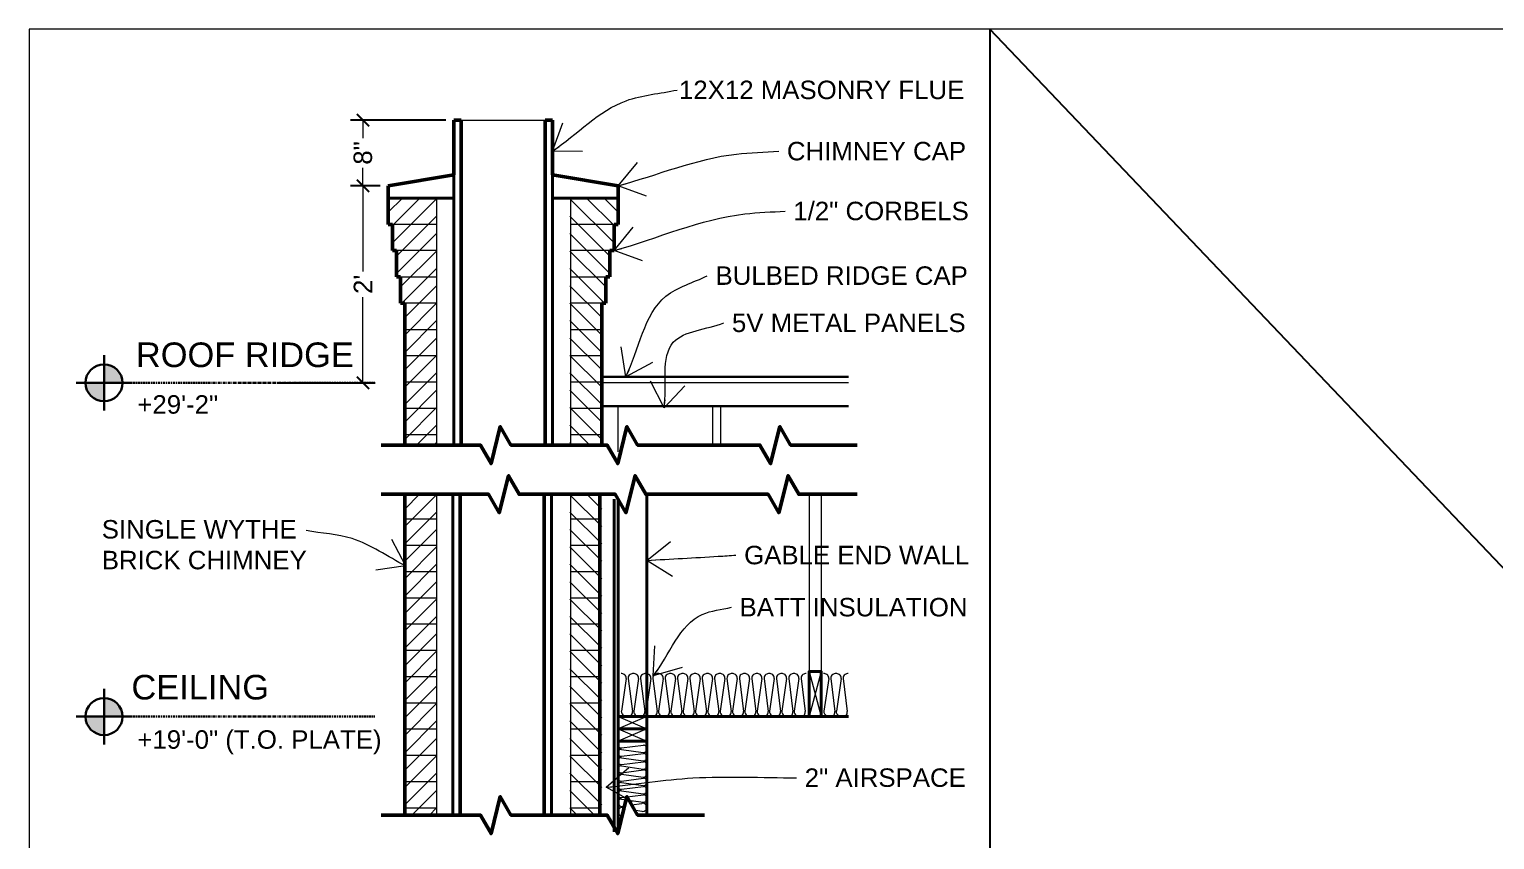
# Model space of a CAD drawing. Header units: inches. Extents: x -4969 to 16721, y 2489 to 24693.
# Drawn here: x 5932.5 to 6111, y 3369.1 to 3467.9 of the extents above; entities that cross this region are included whole.
import ezdxf

# ---------------------------------------------------------------- set-up
doc = ezdxf.new("R2010")
doc.units = ezdxf.units.IN
doc.header["$MEASUREMENT"] = 0
doc.linetypes.add('CENTER', pattern=[2, 1.25, -0.25, 0.25, -0.25])
doc.layers.get('0').update_dxf_attribs({"lineweight": 5})
doc.layers.add('0-NPLT', color=1, linetype='Continuous', plot=False)
for name, color, linetype, lineweight in [('1', 1, 'Continuous', 9), ('2', 6, 'Continuous', 20), ('3', 3, 'Continuous', 30), ('4', 2, 'Continuous', 40), ('5', 4, 'Continuous', 50), ('A-DIMSx', 7, 'Continuous', 9), ('A-TEXTx', 7, 'Continuous', 20)]:
    doc.layers.add(name, color=color, linetype=linetype, lineweight=lineweight)
doc.styles.get("Standard").update_dxf_attribs({"font": 'Arial.ttf'})
doc.dimstyles.get("Standard").update_dxf_attribs({"dimtxt": 3, "dimasz": 2, "dimexe": 0.03125, "dimexo": 0.0625, "dimgap": 0.03125, "dimtad": 0, "dimtoh": 1, "dimdec": 4, "dimlfac": 0.99985, "dimzin": 0, "dimdsep": 46, "dimlunit": 4, "dimtxsty": 'Standard', "dimblk": 'ARCHTICK', "dimblk1": 'ARCHTICK', "dimblk2": 'ARCHTICK', "dimcen": 0.09, "dimclrt": 256, "dimadec": 0, "dimazin": 0, "dimtfac": 1, "dimtdec": 4, "dimtofl": 0, "dimtmove": 0, "dimatfit": 3, "dimfxl": 1, "dimtolj": 1, "dimtzin": 0, "dimarcsym": 0})
pattern_1 = [(45, (2653.5, -392.6291), (-1.06066017, 1.06066017), [])]
pattern_2 = [(135, (9326.9547, -392.6291), (1.06066017, 1.06066017), [])]

# ---------------------------------------------------------------- blocks, each defined once
blk = doc.blocks.new('_ArchTick')
at = {"color": 0, "linetype": 'ByBlock', "lineweight": 0, "const_width": 0.15}
blk.add_lwpolyline([(-0.5, -0.5), (0.5, 0.5)], dxfattribs=at)
blk = doc.blocks.new('*D281')
at = {"layer": 'A-DIMSx', "color": 0, "lineweight": -2, "ltscale": 0.1, "transparency": 16777216}
for p, q in [((5975.23, 3448.8), (5971.64, 3448.8)), ((5962.73, 3424.78), (5974.64, 3424.78))]:
    blk.add_line(p, q, dxfattribs=at)
at = {"layer": 'A-DIMSx', "color": 0, "lineweight": 5, "ltscale": 0.1, "transparency": 16777216}
for p, q in [((5973.14, 3448.8), (5973.14, 3438.34)), ((5973.14, 3424.78), (5973.14, 3435.24))]:
    blk.add_line(p, q, dxfattribs=at)
at = {"layer": 'Defpoints', "color": 0, "ltscale": 0.1, "transparency": 16777216}
for p in [(5976.23, 3448.8), (5961.73, 3424.78), (5973.14, 3424.78)]:
    blk.add_point(p, dxfattribs=at)
at = {"layer": 'A-DIMSx', "color": 0, "lineweight": 5, "ltscale": 0.1, "transparency": 16777216, "xscale": 1.5, "yscale": 1.5, "zscale": 1.5}
for p, rotation in [((5973.14, 3448.8), 90), ((5973.14, 3424.78), 270)]:
    blk.add_blockref('_ArchTick', p, dxfattribs=dict(at, rotation=rotation))
at = {"layer": 'A-DIMSx', "ltscale": 0.1, "transparency": 16777216, "insert": (5973.14, 3436.79), "char_height": 2.25, "attachment_point": 5, "rotation": 90}
blk.add_mtext("\\A1;2'", dxfattribs=at)
blk = doc.blocks.new('*D282')
at = {"layer": 'A-DIMSx', "color": 0, "lineweight": -2, "ltscale": 0.1, "transparency": 16777216}
for p, q in [((5983.23, 3456.79), (5971.64, 3456.79)), ((5975.23, 3448.8), (5971.64, 3448.8))]:
    blk.add_line(p, q, dxfattribs=at)
at = {"layer": 'A-DIMSx', "color": 0, "lineweight": 5, "ltscale": 0.1, "transparency": 16777216}
for p, q in [((5973.14, 3456.79), (5973.14, 3454.59)), ((5973.14, 3448.8), (5973.14, 3451))]:
    blk.add_line(p, q, dxfattribs=at)
at = {"layer": 'Defpoints', "color": 0, "ltscale": 0.1, "transparency": 16777216}
for p in [(5973.14, 3456.79), (5984.23, 3456.79), (5976.23, 3448.8)]:
    blk.add_point(p, dxfattribs=at)
at = {"layer": 'A-DIMSx', "color": 0, "lineweight": 5, "ltscale": 0.1, "transparency": 16777216, "xscale": 1.5, "yscale": 1.5, "zscale": 1.5}
for p, rotation in [((5973.14, 3456.79), 90), ((5973.14, 3448.8), 270)]:
    blk.add_blockref('_ArchTick', p, dxfattribs=dict(at, rotation=rotation))
at = {"layer": 'A-DIMSx', "ltscale": 0.1, "transparency": 16777216, "insert": (5973.14, 3452.8), "char_height": 2.25, "attachment_point": 5, "rotation": 90}
blk.add_mtext('\\A1;8"', dxfattribs=at)
blk = doc.blocks.new('Point')
at = {"lineweight": 0, "ltscale": 0.1}
h = blk.add_hatch(color=256, dxfattribs=at)
h.dxf.hatch_style = 1
h.paths.add_polyline_path([(-3.2903, 4.1654, 0.414214), (-3.3528, 4.1029), (-3.2903, 4.1029)])
h.paths.add_polyline_path([(-3.2903, 4.1029), (-3.2903, 4.0404, 0.414214), (-3.2278, 4.1029)])
at = {"layer": '3', "ltscale": 0.1}
for q in [(-3.2903, 4.1966), (-3.384, 4.1029), (-3.1965, 4.1029), (-3.2903, 4.0091)]:
    blk.add_line((-3.2903, 4.1029), q, dxfattribs=at)
blk.add_circle((-3.2903, 4.1029), 0.0625, dxfattribs=at)
blk = doc.blocks.new('BATT Insulation 3.5 INCH')
at = {"layer": '1', "lineweight": 5}
for p, q in [((5135.38, 4545.11), (5138.07, 4545.45)), ((5135.38, 4544.94), (5138.02, 4544.56))]:
    blk.add_line(p, q, dxfattribs=at)
for centre, radius, start, end in [((5135.48, 4545.53), 0.5, 180, 212.078), ((5135.33, 4545.44), 0.333, 212.078, 277.2678), ((5138.11, 4545.12), 0.333, 34.6182, 97.2678), ((5137.98, 4545.03), 0.5, 302.5735, 34.6182), ((5135.48, 4544.53), 0.5, 148.5142, 180), ((5135.33, 4544.61), 0.333, 81.6579, 148.5142), ((5138.07, 4544.88), 0.333, 261.6579, 302.5735)]:
    blk.add_arc(centre, radius, start, end, dxfattribs=at)

msp = doc.modelspace()

# ---------------------------------------------------------------- hatches: boundary and pattern name
at = {"layer": '1', "ltscale": 0.25}
h = msp.add_hatch(dxfattribs=at)
h.set_pattern_fill('ANSI31', color=256, scale=12, style=0)
h.set_pattern_definition(pattern_1)
h.paths.add_polyline_path([(5982.1028242, 3444.0983628), (5982.1028242, 3447.2983628), (5976.2273341, 3447.2983628), (5976.2273341, 3444.0983628), (5976.7273341, 3444.0983628)])
h.paths.add_polyline_path([(5982.1028242, 3440.8983628), (5982.1028242, 3444.0983628), (5976.7273341, 3444.0983628), (5976.7273341, 3440.8983628), (5977.2273341, 3440.8983628)])
h.paths.add_polyline_path([(5982.1028242, 3437.6983628), (5982.1028242, 3440.8983628), (5977.2273341, 3440.8983628), (5977.2273341, 3437.6983628), (5977.7273341, 3437.6983628)])
h.paths.add_polyline_path([(5982.1028242, 3434.4983628), (5982.1028242, 3437.6983628), (5977.7273341, 3437.6983628), (5977.7273341, 3434.4983628), (5978.2273341, 3434.4983628)])
h.paths.add_polyline_path([(5982.1028242, 3431.2983628), (5982.1028242, 3434.4983628), (5978.2273341, 3434.4983628), (5978.2273341, 3431.2983628)])
h.paths.add_polyline_path([(5982.1028242, 3428.0983628), (5982.1028242, 3431.2983628), (5978.2273341, 3431.2983628), (5978.2273341, 3428.0983628)])
h.paths.add_polyline_path([(5982.1028242, 3424.8983628), (5982.1028242, 3428.0983628), (5978.2273341, 3428.0983628), (5978.2273341, 3424.8983628)])
h.paths.add_polyline_path([(5982.1028242, 3421.6983628), (5982.1028242, 3424.8983628), (5978.2273341, 3424.8983628), (5978.2273341, 3421.6983628)])
h.paths.add_polyline_path([(5982.1028242, 3418.4983628), (5982.1028242, 3421.6983628), (5978.2273341, 3421.6983628), (5978.2273341, 3418.4983628)])
h.paths.add_polyline_path([(5982.1028242, 3417.1991603), (5982.1028242, 3418.4983628), (5978.2273341, 3418.4983628), (5978.2273341, 3417.1991603)])
h = msp.add_hatch(dxfattribs=at)
h.set_pattern_fill('ANSI31', color=256, scale=12, angle=180, style=0)
h.set_pattern_definition(pattern_2)
h.paths.add_polyline_path([(5998.3518439, 3444.0983628), (5998.3518439, 3447.2983628), (6004.2273341, 3447.2983628), (6004.2273341, 3444.0983628), (6003.7273341, 3444.0983628)])
h.paths.add_polyline_path([(5998.3518439, 3440.8983628), (5998.3518439, 3444.0983628), (6003.7273341, 3444.0983628), (6003.7273341, 3440.8983628), (6003.2273341, 3440.8983628)])
h.paths.add_polyline_path([(5998.3518439, 3437.6983628), (5998.3518439, 3440.8983628), (6003.2273341, 3440.8983628), (6003.2273341, 3437.6983628), (6002.7273341, 3437.6983628)])
h.paths.add_polyline_path([(5998.3518439, 3434.4983628), (5998.3518439, 3437.6983628), (6002.7273341, 3437.6983628), (6002.7273341, 3434.4983628), (6002.2273341, 3434.4983628)])
h.paths.add_polyline_path([(5998.3518439, 3431.2983628), (5998.3518439, 3434.4983628), (6002.2273341, 3434.4983628), (6002.2273341, 3431.2983628)])
h.paths.add_polyline_path([(5998.3518439, 3428.0983628), (5998.3518439, 3431.2983628), (6002.2273341, 3431.2983628), (6002.2273341, 3428.0983628)])
h.paths.add_polyline_path([(5998.3518439, 3424.8983628), (5998.3518439, 3428.0983628), (6002.2273341, 3428.0983628), (6002.2273341, 3424.8983628)])
h.paths.add_polyline_path([(5998.3518439, 3421.6983628), (5998.3518439, 3424.8983628), (6002.2273341, 3424.8983628), (6002.2273341, 3421.6983628)])
h.paths.add_polyline_path([(5998.3518439, 3418.4983628), (5998.3518439, 3421.6983628), (6002.2273341, 3421.6983628), (6002.2273341, 3418.4983628)])
h.paths.add_polyline_path([(5998.3518439, 3417.1991603), (5998.3518439, 3418.4983628), (6002.2273341, 3418.4983628), (6002.2273341, 3417.1991603)])
h = msp.add_hatch(dxfattribs=at)
h.set_pattern_fill('ANSI31', color=256, scale=12, style=0)
h.set_pattern_definition(pattern_1)
h.paths.add_polyline_path([(5982.1028242, 3408.1983628), (5982.1028242, 3411.1991603), (5978.2273341, 3411.1991603), (5978.2273341, 3408.1983628)])
h.paths.add_polyline_path([(5982.1028242, 3404.9983628), (5982.1028242, 3408.1983628), (5978.2273341, 3408.1983628), (5978.2273341, 3404.9983628)])
h.paths.add_polyline_path([(5982.1028242, 3401.7983628), (5982.1028242, 3404.9983628), (5978.2273341, 3404.9983628), (5978.2273341, 3401.7983628)])
h.paths.add_polyline_path([(5982.1028242, 3398.5983628), (5982.1028242, 3401.7983628), (5978.2273341, 3401.7983628), (5978.2273341, 3398.5983628)])
h.paths.add_polyline_path([(5982.1028242, 3395.3983628), (5982.1028242, 3398.5983628), (5978.2273341, 3398.5983628), (5978.2273341, 3395.3983628)])
h.paths.add_polyline_path([(5982.1028242, 3392.1983628), (5982.1028242, 3395.3983628), (5978.2273341, 3395.3983628), (5978.2273341, 3392.1983628)])
h.paths.add_polyline_path([(5982.1028242, 3388.9983628), (5982.1028242, 3392.1983628), (5978.2273341, 3392.1983628), (5978.2273341, 3388.9983628)])
h.paths.add_polyline_path([(5982.1028242, 3385.7983628), (5982.1028242, 3388.9983628), (5978.2273341, 3388.9983628), (5978.2273341, 3385.7983628)])
h.paths.add_polyline_path([(5982.1028242, 3382.5983628), (5982.1028242, 3385.7983628), (5978.2273341, 3385.7983628), (5978.2273341, 3382.5983628)])
h.paths.add_polyline_path([(5982.1028242, 3379.3983628), (5982.1028242, 3382.5983628), (5978.2273341, 3382.5983628), (5978.2273341, 3379.3983628)])
h.paths.add_polyline_path([(5982.1028242, 3376.1983628), (5982.1028242, 3379.3983628), (5978.2273341, 3379.3983628), (5978.2273341, 3376.1983628)])
h.paths.add_polyline_path([(5982.1028242, 3372.9983628), (5982.1028242, 3376.1983628), (5978.2273341, 3376.1983628), (5978.2273341, 3372.9983628)])
h.paths.add_polyline_path([(5982.1028242, 3372.0983628), (5982.1028242, 3372.9983628), (5978.2273341, 3372.9983628), (5978.2273341, 3372.0983628)])
h = msp.add_hatch(dxfattribs=at)
h.set_pattern_fill('ANSI31', color=256, scale=12, angle=180, style=0)
h.set_pattern_definition(pattern_2)
h.paths.add_polyline_path([(5998.3518439, 3408.1983628), (5998.3518439, 3411.1991603), (6002.2273341, 3411.1991603), (6002.2273341, 3408.1983628)])
h.paths.add_polyline_path([(5998.3518439, 3404.9983628), (5998.3518439, 3408.1983628), (6002.2273341, 3408.1983628), (6002.2273341, 3404.9983628)])
h.paths.add_polyline_path([(5998.3518439, 3401.7983628), (5998.3518439, 3404.9983628), (6002.2273341, 3404.9983628), (6002.2273341, 3401.7983628)])
h.paths.add_polyline_path([(5998.3518439, 3398.5983628), (5998.3518439, 3401.7983628), (6002.2273341, 3401.7983628), (6002.2273341, 3398.5983628)])
h.paths.add_polyline_path([(5998.3518439, 3395.3983628), (5998.3518439, 3398.5983628), (6002.2273341, 3398.5983628), (6002.2273341, 3395.3983628)])
h.paths.add_polyline_path([(5998.3518439, 3392.1983628), (5998.3518439, 3395.3983628), (6002.2273341, 3395.3983628), (6002.2273341, 3392.1983628)])
h.paths.add_polyline_path([(5998.3518439, 3388.9983628), (5998.3518439, 3392.1983628), (6002.2273341, 3392.1983628), (6002.2273341, 3388.9983628)])
h.paths.add_polyline_path([(5998.3518439, 3385.7983628), (5998.3518439, 3388.9983628), (6002.2273341, 3388.9983628), (6002.2273341, 3385.7983628)])
h.paths.add_polyline_path([(5998.3518439, 3382.5983628), (5998.3518439, 3385.7983628), (6002.2273341, 3385.7983628), (6002.2273341, 3382.5983628)])
h.paths.add_polyline_path([(5998.3518439, 3379.3983628), (5998.3518439, 3382.5983628), (6002.2273341, 3382.5983628), (6002.2273341, 3379.3983628)])
h.paths.add_polyline_path([(5998.3518439, 3376.1983628), (5998.3518439, 3379.3983628), (6002.2273341, 3379.3983628), (6002.2273341, 3376.1983628)])
h.paths.add_polyline_path([(5998.3518439, 3372.9983628), (5998.3518439, 3376.1983628), (6002.2273341, 3376.1983628), (6002.2273341, 3372.9983628)])
h.paths.add_polyline_path([(5998.3518439, 3372.0983628), (5998.3518439, 3372.9983628), (6002.2273341, 3372.9983628), (6002.2273341, 3372.0983628)])

# ---------------------------------------------------------------- linework, layer by layer
at = {"layer": '0-NPLT', "ltscale": 0.1}
msp.add_line((6049.5000785, 3467.8717732), (6049.5000785, 3215.8717732), dxfattribs=at)
at = {"layer": '0-NPLT', "ltscale": 0.25}
msp.add_line((6129.5000785, 3383.8717732), (6049.5000785, 3467.8717732), dxfattribs=at)
at = {"layer": '0-NPLT', "lineweight": 9, "ltscale": 0.1}
msp.add_lwpolyline([(6289.5000785, 3467.8717732), (5932.5000785, 3467.8717732), (5932.5000785, 3215.8717732), (6289.5000785, 3215.8717732)], close=True, dxfattribs=at)
at = {"layer": '1'}
for p, q in [((6027.4773341, 3411.1991603), (6027.4773341, 3389.5983628)), ((6028.9773341, 3411.1991603), (6028.9773341, 3389.5983628))]:
    msp.add_line(p, q, dxfattribs=at)
at = {"layer": '1', "ltscale": 0.25}
for p, q in [((6027.4773341, 3389.5983628), (6028.9773341, 3384.0983628)), ((6028.9773341, 3389.5983628), (6027.4773341, 3384.0983628)), ((6004.2273341, 3384.0983628), (6007.7273341, 3382.5983628)), ((6007.7273341, 3384.0983628), (6004.2273341, 3382.5983628)), ((6004.2273341, 3382.5983628), (6007.7273341, 3381.0983628)), ((6007.7273341, 3382.5983628), (6004.2273341, 3381.0983628))]:
    msp.add_line(p, q, dxfattribs=at)
at = {"layer": '1', "lineweight": 5}
for p, q in [((6004.8556818, 3373.1585281), (6005.0087811, 3373.1903564)), ((6004.8556818, 3373.0231091), (6004.9855555, 3372.9961093)), ((6005.8641862, 3373.3681891), (6007.0968628, 3373.5231091)), ((6006.1616595, 3372.7516055), (6007.0968628, 3372.5571833))]:
    msp.add_line(p, q, dxfattribs=at)
for centre, start, end in [((6004.7262723, 3373.641491), 180, 285), ((6004.7262723, 3372.5401462), 73.826047804, 180), ((6004.7262723, 3372.5224403), 180, 268.917279647), ((6007.2262723, 3373.0401462), 255, 105)]:
    msp.add_arc(centre, 0.5, start, end, dxfattribs=at)
at = {"layer": '2'}
for p, q in [((5985.1023341, 3456.7931363), (5995.3523341, 3456.7931363)), ((5982.1028242, 3444.0983628), (5976.7273341, 3444.0983628)), ((6003.7273341, 3444.0983628), (5998.4148341, 3444.0983628)), ((5982.1028242, 3440.8983628), (5977.2273341, 3440.8983628)), ((6003.2273341, 3440.8983628), (5998.4148341, 3440.8983628)), ((5977.7273341, 3437.6983628), (5982.1028242, 3437.6983628)), ((5998.4148341, 3437.6983628), (6002.7273341, 3437.6983628)), ((5982.1028242, 3434.4983628), (5978.2273341, 3434.4983628)), ((6002.2273341, 3434.4983628), (5998.4148341, 3434.4983628)), ((5978.2273341, 3431.2983628), (5982.1028242, 3431.2983628)), ((5998.4148341, 3431.2983628), (6002.2273341, 3431.2983628)), ((5978.2273341, 3428.0983628), (5982.1028242, 3428.0983628)), ((5998.4148341, 3428.0983628), (6002.2273341, 3428.0983628)), ((5978.2273341, 3424.8983628), (5982.1028242, 3424.8983628)), ((5998.4148341, 3424.8983628), (6002.2273341, 3424.8983628)), ((6032.302644, 3424.7818673), (6002.2273341, 3424.7818673)), ((6004.227356, 3416.3567989), (6004.227356, 3421.9521393)), ((6015.727356, 3421.9521393), (6015.727356, 3417.1991603)), ((6016.727356, 3417.1804089), (6016.727356, 3421.9521393)), ((5978.2273341, 3421.6983628), (5982.1028242, 3421.6983628)), ((5998.4148341, 3421.6983628), (6002.2273341, 3421.6983628)), ((5978.2273341, 3418.4983628), (5982.1028242, 3418.4983628)), ((5998.4148341, 3418.4983628), (6002.2273341, 3418.4983628)), ((5978.2273341, 3408.1983628), (5982.1028242, 3408.1983628)), ((5998.4148341, 3408.1983628), (6001.9773341, 3408.1983628)), ((5978.2273341, 3404.9983628), (5982.1028242, 3404.9983628)), ((5998.4148341, 3404.9983628), (6001.9773341, 3404.9983628)), ((5978.2273341, 3401.7983628), (5982.1028242, 3401.7983628)), ((5998.4148341, 3401.7983628), (6001.9773341, 3401.7983628)), ((5978.2273341, 3398.5983628), (5982.1028242, 3398.5983628)), ((5998.4148341, 3398.5983628), (6001.9773341, 3398.5983628)), ((5978.2273341, 3395.3983628), (5982.1028242, 3395.3983628)), ((5998.4148341, 3395.3983628), (6001.9773341, 3395.3983628)), ((5978.2273341, 3392.1983628), (5982.1028242, 3392.1983628)), ((5998.4148341, 3392.1983628), (6001.9773341, 3392.1983628)), ((5978.2273341, 3388.9983628), (5982.1028242, 3388.9983628)), ((5998.4148341, 3388.9983628), (6001.9773341, 3388.9983628)), ((5978.2273341, 3385.7983628), (5982.1028242, 3385.7983628)), ((5998.4148341, 3385.7983628), (6001.9773341, 3385.7983628)), ((5978.2273341, 3382.5983628), (5982.1028242, 3382.5983628)), ((5998.4148341, 3382.5983628), (6001.9773341, 3382.5983628)), ((5978.2273341, 3379.3983628), (5982.1028242, 3379.3983628)), ((5998.4148341, 3379.3983628), (6001.9773341, 3379.3983628)), ((5978.2273341, 3376.1983628), (5982.1028242, 3376.1983628)), ((5998.4148341, 3376.1983628), (6001.9773341, 3376.1983628)), ((5978.2273341, 3372.9983628), (5982.1028242, 3372.9983628)), ((5998.4148341, 3372.9983628), (6001.9773341, 3372.9983628))]:
    msp.add_line(p, q, dxfattribs=at)
at = {"layer": '2', "ltscale": 0.25}
for p, q in [((5982.1028242, 3447.2983628), (5982.1028242, 3417.1991603)), ((5998.4148341, 3447.2983628), (5998.4148341, 3417.1991603)), ((5982.1028242, 3411.1991603), (5982.1028242, 3372.0983628)), ((5998.4148341, 3411.1991603), (5998.4148341, 3372.0983628))]:
    msp.add_line(p, q, dxfattribs=at)
at = {"layer": '3'}
for p, q in [((6032.302644, 3425.5318673), (6002.2273341, 3425.5318673)), ((6002.2273341, 3422.3498868), (6002.2273341, 3422.3056927)), ((6032.302644, 3421.9521393), (6002.2273341, 3421.9521393))]:
    msp.add_line(p, q, dxfattribs=at)
at = {"layer": '3', "linetype": 'CENTER', "ltscale": 0.25}
for p, q in [((5943.8494105, 3424.7818673), (5974.5994105, 3424.7818673)), ((5943.8494105, 3384.0983628), (5974.5994105, 3384.0983628))]:
    msp.add_line(p, q, dxfattribs=at)
at = {"layer": '4'}
for p, q in [((5984.2273341, 3417.1991603), (5984.2273341, 3450.1316961)), ((5996.2273341, 3417.1991603), (5996.2273341, 3450.1316961)), ((5976.2273341, 3447.2983628), (5984.2273341, 3447.2983628)), ((5996.2273341, 3447.2983628), (6004.2273341, 3447.2983628)), ((5984.1013538, 3372.0983628), (5984.1013538, 3411.1991603)), ((5996.1013538, 3372.0983628), (5996.1013538, 3411.1991603)), ((6007.7273341, 3411.1991603), (6007.7273341, 3372.0983628)), ((6003.7273341, 3370.0645684), (6003.7273341, 3410.5875913)), ((6004.2273341, 3370.0645684), (6004.2273341, 3410.5875913)), ((6004.2273341, 3384.0983628), (6032.302644, 3384.0983628))]:
    msp.add_line(p, q, dxfattribs=at)
at = {"layer": '4', "ltscale": 0.25}
for points in [[(6027.4773341, 3384.0983628), (6027.4773341, 3389.5983628), (6028.9773341, 3389.5983628), (6028.9773341, 3384.0983628), (6027.4773341, 3384.0983628)], [(6004.2273341, 3384.0983628), (6007.7273341, 3384.0983628), (6007.7273341, 3382.5983628), (6004.2273341, 3382.5983628), (6004.2273341, 3384.0983628)], [(6004.2273341, 3382.5983628), (6007.7273341, 3382.5983628), (6007.7273341, 3381.0983628), (6004.2273341, 3381.0983628), (6004.2273341, 3382.5983628)]]:
    msp.add_lwpolyline(points, dxfattribs=at)
at = {"layer": '5'}
for p, q in [((5985.1023341, 3456.7931363), (5984.2273341, 3456.7931363)), ((5985.1023341, 3417.1991603), (5985.1023341, 3456.7931363)), ((5995.3523341, 3417.1991603), (5995.3523341, 3456.7931363)), ((5995.3523341, 3456.7931363), (5996.2273341, 3456.7931363)), ((5984.2273341, 3450.1316961), (5976.2273341, 3448.7983628)), ((5976.2273341, 3447.2983628), (5976.2273341, 3448.7983628)), ((5996.2273341, 3450.1316961), (6004.2273341, 3448.7983628)), ((6004.2273341, 3447.2983628), (6004.2273341, 3448.7983628)), ((5976.2273341, 3444.0983628), (5976.2273341, 3447.2983628)), ((6004.2273341, 3444.0983628), (6004.2273341, 3447.2983628)), ((5976.7273341, 3444.0983628), (5976.2273341, 3444.0983628)), ((5976.7273341, 3440.8983628), (5976.7273341, 3444.0983628)), ((6003.7273341, 3440.8983628), (6003.7273341, 3444.0983628)), ((6004.2273341, 3444.0983628), (6003.7273341, 3444.0983628)), ((5977.2273341, 3440.8983628), (5976.7273341, 3440.8983628)), ((5977.2273341, 3437.6983628), (5977.2273341, 3440.8983628)), ((6003.2273341, 3437.6983628), (6003.2273341, 3440.8983628)), ((6003.7273341, 3440.8983628), (6003.2273341, 3440.8983628)), ((5977.2273341, 3437.6983628), (5977.7273341, 3437.6983628)), ((5977.7273341, 3434.4983628), (5977.7273341, 3437.6983628)), ((6002.7273341, 3434.4983628), (6002.7273341, 3437.6983628)), ((6002.7273341, 3437.6983628), (6003.2273341, 3437.6983628)), ((5978.2273341, 3434.4983628), (5977.7273341, 3434.4983628)), ((5978.2273341, 3417.1991603), (5978.2273341, 3434.4983628)), ((6002.7273341, 3434.4983628), (6002.2273341, 3434.4983628)), ((6002.2273341, 3422.3498868), (6002.2273341, 3434.4983628)), ((6002.2273341, 3417.1991603), (6002.2273341, 3422.3056927)), ((5978.2273341, 3372.0983628), (5978.2273341, 3411.1991603)), ((5984.9763538, 3372.0983628), (5984.9763538, 3411.1991603)), ((5995.2263538, 3372.0983628), (5995.2263538, 3411.1991603)), ((6001.9773341, 3372.0983628), (6001.9773341, 3411.1991603))]:
    msp.add_line(p, q, dxfattribs=at)
at = {"layer": '5', "ltscale": 0.25}
for p, q in [((5984.2273341, 3450.1316961), (5984.2273341, 3456.7931363)), ((5996.2273341, 3450.1316961), (5996.2273341, 3456.7931363))]:
    msp.add_line(p, q, dxfattribs=at)
at = {"layer": '5'}
for points in [[(5998.2999626, 3417.1991603), (5991.1700358, 3417.1991603), (5989.8709977, 3419.4491603), (5988.7459977, 3414.9491603), (5987.4469596, 3417.1991603), (5975.3755722, 3417.1991603)], [(6014.7272475, 3417.1991603), (6006.5973208, 3417.1991603), (6005.2982827, 3419.4491603), (6004.1732827, 3414.9491603), (6002.8742446, 3417.1991603), (5996.1022475, 3417.1991603)], [(6033.3522475, 3417.1991603), (6025.2223208, 3417.1991603), (6023.9232827, 3419.4491603), (6022.7982827, 3414.9491603), (6021.4992446, 3417.1991603), (6014.7272475, 3417.1991603)], [(5999.2999626, 3411.1991603), (5992.1700358, 3411.1991603), (5990.8709977, 3413.4491603), (5989.7459977, 3408.9491603), (5988.4469596, 3411.1991603), (5975.3755722, 3411.1991603)], [(6014.7272475, 3411.1991603), (6007.5973208, 3411.1991603), (6006.2982827, 3413.4491603), (6005.1732827, 3408.9491603), (6003.8742446, 3411.1991603), (5997.1022475, 3411.1991603)], [(6033.3522475, 3411.1991603), (6026.2223208, 3411.1991603), (6024.9232827, 3413.4491603), (6023.7982827, 3408.9491603), (6022.4992446, 3411.1991603), (6014.7272475, 3411.1991603)], [(5998.2999626, 3372.0983628), (5991.1700358, 3372.0983628), (5989.8709977, 3374.3483628), (5988.7459977, 3369.8483628), (5987.4469596, 3372.0983628), (5975.3755722, 3372.0983628)], [(6014.7272475, 3372.0983628), (6006.5973208, 3372.0983628), (6005.2982827, 3374.3483628), (6004.1732827, 3369.8483628), (6002.8742446, 3372.0983628), (5996.1022475, 3372.0983628)]]:
    msp.add_lwpolyline(points, dxfattribs=at)

# ---------------------------------------------------------------- block references
at = {"ltscale": 0.1, "xscale": -36, "yscale": 36, "zscale": 36}
for p in [(5823.149656, 3277.0780117), (5823.149656, 3236.3945071)]:
    msp.add_blockref('Point', p, dxfattribs=at)
at = {"layer": '1', "ltscale": 0.25}
for p in [(869.2504913, -1164.8308789), (869.2504913, -1165.8485848), (869.2504913, -1166.8485848), (869.2504913, -1167.8485848), (869.2504913, -1168.8662907), (869.2504913, -1169.8662907), (869.2504913, -1170.8839966)]:
    msp.add_blockref('BATT Insulation 3.5 INCH', p, dxfattribs=at)
at = {"layer": '3', "ltscale": 0.25, "xscale": 1.503719844607986, "yscale": 1.503719844607986, "zscale": 1.503719844607986, "rotation": 270}
for p in [(-829.1157623, 11110.9263658), (-827.6120425, 11110.9263658), (-826.1083226, 11110.9263658), (-824.6046028, 11110.9263658), (-823.1008829, 11110.9263658), (-821.5971631, 11110.9263658), (-820.0934432, 11110.9263658), (-818.5897234, 11110.9263658), (-817.0860035, 11110.9263658), (-815.5822837, 11110.9263658), (-814.0785639, 11110.9263658), (-812.574844, 11110.9263658), (-811.0711242, 11110.9263658), (-809.5674043, 11110.9263658), (-808.0636845, 11110.9263658), (-804.443985, 11110.9263658), (-802.9402651, 11110.9263658)]:
    msp.add_blockref('BATT Insulation 3.5 INCH', p, dxfattribs=at)

# ---------------------------------------------------------------- texts
at = {"layer": 'A-TEXTx', "ltscale": 0.25, "char_height": 2.25}
for s, insert, attachment_point in [('{12X12 MASONRY FLUE}', (6046.396678, 3460.4714707), 6), ('{CHIMNEY CAP }', (6024.7809338, 3453.0091297), 4), ('{1/2" CORBELS}', (6025.5632215, 3445.7126185), 4), ('{BULBED RIDGE CAP}', (6016.0888482, 3437.8351537), 4), ('{5V METAL PANELS}', (6018.0880279, 3432.0841947), 4), ('{SINGLE WYTHE\\PBRICK CHIMNEY}', (5941.3252158, 3405.0410879), 4), ('{GABLE END WALL}', (6019.5706717, 3403.7761315), 4), ('{BATT INSULATION}', (6019.0199471, 3397.4247694), 4), ('{2" AIRSPACE }', (6026.9539552, 3376.6471285), 4)]:
    msp.add_mtext(s, dxfattribs=dict(at, insert=insert, attachment_point=attachment_point))
at = {"layer": 'A-TEXTx', "ltscale": 0.5, "attachment_point": 1}
for s, insert, char_height, width in [('{ROOF RIDGE }', (5945.4845822, 3429.7019054), 3, 40.628260242), ('{+29\'-2"}', (5945.6619239, 3423.2745157), 2.25, 40.628260242), ('{CEILING  }', (5944.9376056, 3389.1880255), 3, 48.666175556), ('{+19\'-0" (T.O. PLATE)}', (5945.6619239, 3382.4340679), 2.25, 40.628260242)]:
    msp.add_mtext(s, dxfattribs=dict(at, insert=insert, char_height=char_height, width=width))

# ---------------------------------------------------------------- dimensions: what is measured, and where the dimension line sits
at = {"layer": 'A-DIMSx', "ltscale": 0.1}
for base, p2, picture, middle in [((5973.1400709, 3456.7931363), (5984.2273341, 3456.7931363), '*D282', (5973.1400709, 3452.7957496)), ((5973.1400709, 3424.7818673), (5961.7277879, 3424.7818673), '*D281', (5973.1400709, 3436.7901151))]:
    dim = msp.add_linear_dim(base=base, p1=(5976.2273341, 3448.7983628), p2=p2, angle=90, dimstyle='Standard', override={"dimtxt": 2.25, "dimasz": 1.5, "dimexe": 1.5, "dimexo": 1, "dimgap": 0.5, "dimlfac": -47.9928, "dimlwd": 5}, dxfattribs=at)
    dim.commit()
    dim.dimension.update_dxf_attribs({"geometry": picture, "text_midpoint": middle})

# ---------------------------------------------------------------- leaders
at = {"layer": 'A-TEXTx', "path_type": 1, "annotation_type": 0, "has_hookline": 1}
for points, hookline_direction, text_width in [([(5996.2273341, 3453.013675), (6005.2051814, 3459.167841), (6011.414365, 3460.4714707)], 0, 34.2518759), ([(6004.2273341, 3448.7983628), (6018.6295008, 3452.6691309), (6023.7809338, 3453.0091297)], 0, 21.5376876), ([(6003.7273341, 3440.8983628), (6019.6759734, 3445.3707573), (6024.5632215, 3445.7126185)], 0, 20.8746589), ([(6005.1621964, 3425.5260677), (6010.0493101, 3435.3409149), (6015.0888482, 3437.8351537)], 0, 30.375), ([(6009.8365722, 3421.731425), (6010.9482812, 3429.7200879), (6017.0880279, 3432.0841947)], 0, 28.1802524), ([(5978.337484, 3402.4701946), (5971.8144718, 3405.7958357), (5966.2302059, 3406.7673113)], 1, 24.7193042), ([(6007.7273341, 3403.1410413), (6016.4288635, 3403.6414855), (6018.5706717, 3403.7761315)], 0, 27.1458049), ([(6008.4920667, 3389.0672257), (6014.4795367, 3396.5645488), (6018.0199471, 3397.4247694)], 0, 27.2808663), ([(6002.7844677, 3375.485561), (6013.3372804, 3376.6245486), (6025.9539552, 3376.6471285)], 0, 19.372101)]:
    msp.add_leader(points, dimstyle='Standard', override={"dimasz": 3, "dimgap": 1, "dimldrblk": 'Open90', "dimlwd": -1}, dxfattribs=dict(at, hookline_direction=hookline_direction, text_width=text_width))

doc.saveas('drawing.dxf')
